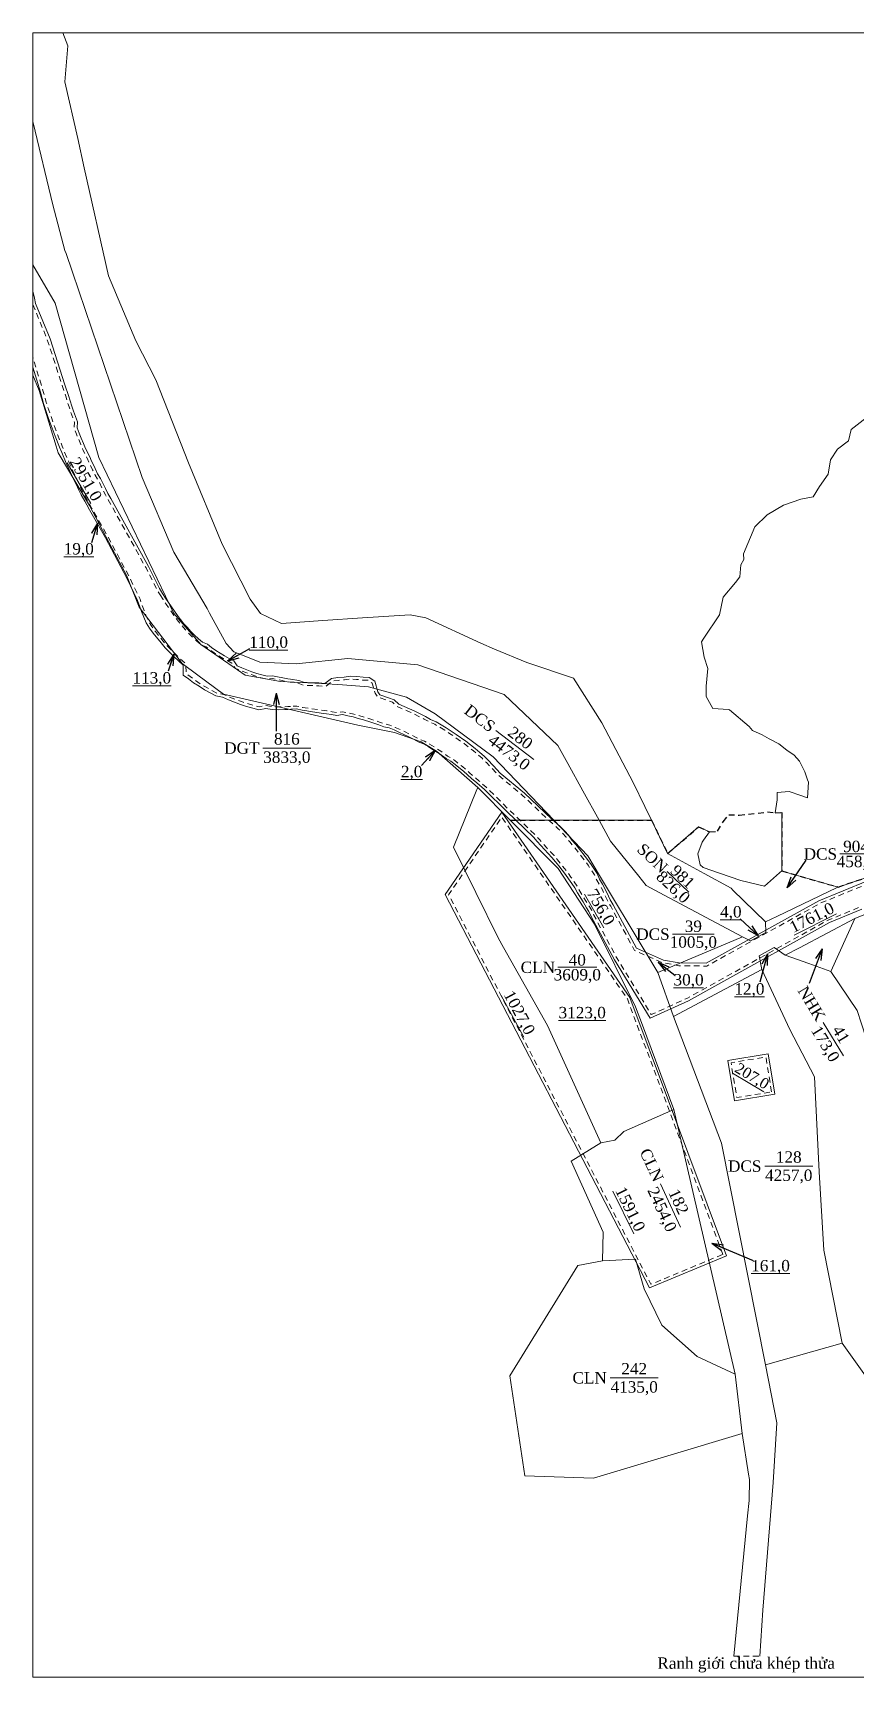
# Model space of a CAD drawing. Header units: metres. Extents: x 547028 to 547858, y 1841699 to 1842277.
# Drawn here: x 547028 to 547317, y 1841699 to 1842277 of the extents above; entities that cross this region are included whole.
import ezdxf
from ezdxf.enums import TextEntityAlignment as Align

# ---------------------------------------------------------------- set-up
doc = ezdxf.new("R2010")
doc.units = ezdxf.units.M
doc.header["$MEASUREMENT"] = 0
doc.linetypes.add('DGN Style 2', pattern=[3.355162, 2.013097, -1.342065])
for name, color, linetype, lineweight in [('Level 10', 7, 'Continuous', 0), ('Level 13', 7, 'Continuous', 0), ('Level 14', 7, 'Continuous', 0), ('Level 2', 7, 'Continuous', 0), ('Level 30', 7, 'Continuous', 0), ('Level 34', 7, 'Continuous', 0), ('Level 4', 7, 'Continuous', 0), ('Level 5', 7, 'Continuous', 0), ('Level 6', 7, 'Continuous', 0), ('Level 62', 7, 'Continuous', 0)]:
    doc.layers.add(name, color=color, linetype=linetype, lineweight=lineweight)
doc.styles.add('Style-STANDARD', font='STANDARD.shx')
doc.styles.add('Style-Times New Roman', font='times.ttf')
doc.dimstyles.get("Standard").update_dxf_attribs({"dimtxt": 0.18, "dimasz": 0.18, "dimexe": 0.18, "dimexo": 0.0625, "dimgap": 0.09, "dimtad": 0, "dimtih": 1, "dimtoh": 1, "dimdec": 4, "dimzin": 0, "dimdsep": 46, "dimtxsty": 'Standard', "dimcen": 0.09, "dimadec": 0, "dimazin": 0, "dimtfac": 1, "dimtdec": 4, "dimtofl": 0, "dimtmove": 0, "dimatfit": 3, "dimfxl": 1, "dimtolj": 1, "dimtzin": 0, "dimarcsym": 0})

# ---------------------------------------------------------------- blocks, each defined once
blk = doc.blocks.new('N_THUA_23')
at = {"layer": 'Level 13', "color": 1, "linetype": 'Continuous', "lineweight": 0}
blk.add_line((-1.846563, 0), (6.563437, 0), dxfattribs=at)
at = {"layer": 'Level 13', "color": 5, "linetype": 'Continuous', "lineweight": 0, "style": 'Style-Times New Roman'}
blk.add_text('128', height=2, dxfattribs=at).set_placement((2.358437, 1.6), align=Align.MIDDLE_CENTER)
at = {"layer": 'Level 2', "color": 3, "linetype": 'Continuous', "lineweight": 0, "style": 'Style-Times New Roman'}
blk.add_text('DCS', height=2, dxfattribs=at).set_placement((-2.446563, 0), align=Align.MIDDLE_RIGHT)
at = {"layer": 'Level 4', "color": 1, "linetype": 'Continuous', "lineweight": 0, "style": 'Style-Times New Roman'}
blk.add_text('4257,0', height=2, dxfattribs=at).set_placement((2.358437, -1.6), align=Align.MIDDLE_CENTER)
blk = doc.blocks.new('N_THUA_24')
at = {"layer": 'Level 13', "color": 1, "linetype": 'Continuous', "lineweight": 0}
blk.add_line((-2.047505, 0), (6.362495, 0), dxfattribs=at)
at = {"layer": 'Level 13', "color": 5, "linetype": 'Continuous', "lineweight": 0, "style": 'Style-Times New Roman'}
blk.add_text('242', height=2, dxfattribs=at).set_placement((2.157495, 1.6), align=Align.MIDDLE_CENTER)
at = {"layer": 'Level 2', "color": 3, "linetype": 'Continuous', "lineweight": 0, "style": 'Style-Times New Roman'}
blk.add_text('CLN', height=2, dxfattribs=at).set_placement((-2.647505, 0), align=Align.MIDDLE_RIGHT)
at = {"layer": 'Level 4', "color": 1, "linetype": 'Continuous', "lineweight": 0, "style": 'Style-Times New Roman'}
blk.add_text('4135,0', height=2, dxfattribs=at).set_placement((2.157495, -1.6), align=Align.MIDDLE_CENTER)
blk = doc.blocks.new('N_THUA_25')
at = {"layer": 'Level 13', "color": 1, "linetype": 'Continuous', "lineweight": 0}
blk.add_line((-2.047505, 0), (6.362495, 0), dxfattribs=at)
at = {"layer": 'Level 13', "color": 5, "linetype": 'Continuous', "lineweight": 0, "style": 'Style-Times New Roman'}
blk.add_text('182', height=2, dxfattribs=at).set_placement((2.157495, 1.6), align=Align.MIDDLE_CENTER)
at = {"layer": 'Level 2', "color": 3, "linetype": 'Continuous', "lineweight": 0, "style": 'Style-Times New Roman'}
blk.add_text('CLN', height=2, dxfattribs=at).set_placement((-2.647505, 0), align=Align.MIDDLE_RIGHT)
at = {"layer": 'Level 4', "color": 1, "linetype": 'Continuous', "lineweight": 0, "style": 'Style-Times New Roman'}
blk.add_text('2454,0', height=2, dxfattribs=at).set_placement((2.157495, -1.6), align=Align.MIDDLE_CENTER)
blk = doc.blocks.new('N_THUA_26')
at = {"layer": 'Level 13', "color": 1, "linetype": 'Continuous', "lineweight": 0}
blk.add_line((-2.429253, 0), (5.980747, 0), dxfattribs=at)
at = {"layer": 'Level 13', "color": 5, "linetype": 'Continuous', "lineweight": 0, "style": 'Style-Times New Roman'}
blk.add_text('40', height=2.459234, dxfattribs=at).set_placement((1.775747, 1.6), align=Align.MIDDLE_CENTER)
at = {"layer": 'Level 2', "color": 3, "linetype": 'Continuous', "lineweight": 0, "style": 'Style-Times New Roman'}
blk.add_text('CLN', height=2.459234, dxfattribs=at).set_placement((-3.029253, 0), align=Align.MIDDLE_RIGHT)
at = {"layer": 'Level 4', "color": 1, "linetype": 'Continuous', "lineweight": 0, "style": 'Style-Times New Roman'}
blk.add_text('3609,0', height=2.459234, dxfattribs=at).set_placement((1.775747, -1.6), align=Align.MIDDLE_CENTER)
blk = doc.blocks.new('N_THUA_27')
at = {"layer": 'Level 13', "color": 1, "linetype": 'Continuous', "lineweight": 0}
blk.add_line((-2.231984, 0), (6.178016, 0), dxfattribs=at)
at = {"layer": 'Level 13', "color": 5, "linetype": 'Continuous', "lineweight": 0, "style": 'Style-Times New Roman'}
blk.add_text('39', height=2.311764, dxfattribs=at).set_placement((1.973016, 1.6), align=Align.MIDDLE_CENTER)
at = {"layer": 'Level 2', "color": 3, "linetype": 'Continuous', "lineweight": 0, "style": 'Style-Times New Roman'}
blk.add_text('DCS', height=2.311764, dxfattribs=at).set_placement((-2.831984, 0), align=Align.MIDDLE_RIGHT)
at = {"layer": 'Level 4', "color": 1, "linetype": 'Continuous', "lineweight": 0, "style": 'Style-Times New Roman'}
blk.add_text('1005,0', height=2.311764, dxfattribs=at).set_placement((1.973016, -1.6), align=Align.MIDDLE_CENTER)
blk = doc.blocks.new('N_THUA_29')
at = {"layer": 'Level 13', "color": 1, "linetype": 'Continuous', "lineweight": 0}
blk.add_line((-0.680959, 0), (6.175041, 0), dxfattribs=at)
at = {"layer": 'Level 13', "color": 5, "linetype": 'Continuous', "lineweight": 0, "style": 'Style-Times New Roman'}
blk.add_text('904', height=2.417711, dxfattribs=at).set_placement((2.747041, 1.6), align=Align.MIDDLE_CENTER)
at = {"layer": 'Level 2', "color": 3, "linetype": 'Continuous', "lineweight": 0, "style": 'Style-Times New Roman'}
blk.add_text('DCS', height=2.417711, dxfattribs=at).set_placement((-1.280959, 0), align=Align.MIDDLE_RIGHT)
at = {"layer": 'Level 4', "color": 1, "linetype": 'Continuous', "lineweight": 0, "style": 'Style-Times New Roman'}
blk.add_text('458,0', height=2.417711, dxfattribs=at).set_placement((2.747041, -1.6), align=Align.MIDDLE_CENTER)
blk = doc.blocks.new('TerminatorOpen_0.5')
at = {"color": 0, "linetype": 'ByBlock', "lineweight": -2}
for q in [(-1, 0.25), (-1, 0), (-1, -0.25)]:
    blk.add_line((0, 0), q, dxfattribs=at)
blk = doc.blocks.new('N_THUA_68')
at = {"layer": 'Level 13', "color": 1, "linetype": 'Continuous', "lineweight": 0}
blk.add_line((-0.965157, -0.507024), (5.104312, 2.681437), dxfattribs=at)
at = {"layer": 'Level 13', "color": 5, "linetype": 'Continuous', "lineweight": 0, "style": 'Style-Times New Roman'}
blk.add_text('41', height=2, rotation=27.714193, dxfattribs=at).set_placement((1.325479, 2.503652), align=Align.MIDDLE_CENTER)
at = {"layer": 'Level 2', "color": 3, "linetype": 'Continuous', "lineweight": 0, "style": 'Style-Times New Roman'}
blk.add_text('NHK', height=2, rotation=27.714193, dxfattribs=at).set_placement((-1.496324, -0.786061), align=Align.MIDDLE_RIGHT)
at = {"layer": 'Level 4', "color": 1, "linetype": 'Continuous', "lineweight": 0, "style": 'Style-Times New Roman'}
blk.add_text('173,0', height=2, rotation=27.714193, dxfattribs=at).set_placement((2.813675, -0.329239), align=Align.MIDDLE_CENTER)
blk = doc.blocks.new('N_THUA_69')
at = {"layer": 'Level 13', "color": 1, "linetype": 'Continuous', "lineweight": 0}
blk.add_line((-1.84954, 0), (6.56046, 0), dxfattribs=at)
at = {"layer": 'Level 13', "color": 5, "linetype": 'Continuous', "lineweight": 0, "style": 'Style-Times New Roman'}
blk.add_text('280', height=2, dxfattribs=at).set_placement((2.35546, 1.6), align=Align.MIDDLE_CENTER)
at = {"layer": 'Level 2', "color": 3, "linetype": 'Continuous', "lineweight": 0, "style": 'Style-Times New Roman'}
blk.add_text('DCS', height=2, dxfattribs=at).set_placement((-2.44954, 0), align=Align.MIDDLE_RIGHT)
at = {"layer": 'Level 4', "color": 1, "linetype": 'Continuous', "lineweight": 0, "style": 'Style-Times New Roman'}
blk.add_text('4473,0', height=2, dxfattribs=at).set_placement((2.35546, -1.6), align=Align.MIDDLE_CENTER)
blk = doc.blocks.new('N_THUA_70')
at = {"layer": 'Level 13', "color": 1, "linetype": 'Continuous', "lineweight": 0}
blk.add_line((-1.803881, 0), (6.606119, 0), dxfattribs=at)
at = {"layer": 'Level 13', "color": 5, "linetype": 'Continuous', "lineweight": 0, "style": 'Style-Times New Roman'}
blk.add_text('816', height=2, dxfattribs=at).set_placement((2.401119, 1.6), align=Align.MIDDLE_CENTER)
at = {"layer": 'Level 2', "color": 3, "linetype": 'Continuous', "lineweight": 0, "style": 'Style-Times New Roman'}
blk.add_text('DGT', height=2, dxfattribs=at).set_placement((-2.403881, 0), align=Align.MIDDLE_RIGHT)
at = {"layer": 'Level 4', "color": 1, "linetype": 'Continuous', "lineweight": 0, "style": 'Style-Times New Roman'}
blk.add_text('3833,0', height=2, dxfattribs=at).set_placement((2.401119, -1.6), align=Align.MIDDLE_CENTER)
blk = doc.blocks.new('N_THUA_71')
at = {"layer": 'Level 13', "color": 1, "linetype": 'Continuous', "lineweight": 0}
blk.add_line((-0.738466, 0), (6.117534, 0), dxfattribs=at)
at = {"layer": 'Level 13', "color": 5, "linetype": 'Continuous', "lineweight": 0, "style": 'Style-Times New Roman'}
blk.add_text('981', height=2.605226, dxfattribs=at).set_placement((2.689534, 1.6), align=Align.MIDDLE_CENTER)
at = {"layer": 'Level 2', "color": 3, "linetype": 'Continuous', "lineweight": 0, "style": 'Style-Times New Roman'}
blk.add_text('SON', height=2.605226, dxfattribs=at).set_placement((-1.338466, 0), align=Align.MIDDLE_RIGHT)
at = {"layer": 'Level 4', "color": 1, "linetype": 'Continuous', "lineweight": 0, "style": 'Style-Times New Roman'}
blk.add_text('826,0', height=2.605226, dxfattribs=at).set_placement((2.689534, -1.6), align=Align.MIDDLE_CENTER)

msp = doc.modelspace()

# ---------------------------------------------------------------- linework, layer by layer
at = {"layer": 'Level 10', "color": 30, "lineweight": 0}
for p, q in [((547184.1286, 1842011.2602), (547195.33, 1842000)), ((547316.4, 1841965.48), (547357.65, 1841982.51)), ((547247.16, 1841946.57), (547276.98, 1841959.06)), ((547247.16, 1841946.57), (547252.65, 1841931.08)), ((547252.65, 1841931.08), (547283.74, 1841947.62)), ((547252.88, 1841898.45), (547274.34, 1841805.51)), ((547274.34, 1841805.51), (547276.89, 1841784.62))]:
    msp.add_line(p, q, dxfattribs=at)
at = {"layer": 'Level 10', "color": 7, "lineweight": 0}
for p, q in [((547210.69, 1842000), (547226.56, 1842000)), ((547308.02, 1841946.93), (547316.4, 1841965.48)), ((547285.03, 1841808.72), (547311.97, 1841816.38))]:
    msp.add_line(p, q, dxfattribs=at)
at = {"layer": 'Level 10', "color": 3, "lineweight": 0, "flags": 128}
for points in [[(547038.104746, 1842276.567519), (547039.89, 1842272.03), (547038.83, 1842259.42), (547043.3, 1842239.49), (547045.6, 1842229.22), (547054.12, 1842191.26), (547063.73, 1842168.42), (547070.81, 1842154.68), (547082.27, 1842125.56), (547094.09, 1842097.02), (547103.9, 1842077.65), (547107.52, 1842072.6), (547114.88, 1842069.08), (547129.484, 1842070.1451), (547143.4, 1842071.16), (547160.1758, 1842072.216), (547165.7064, 1842071.1137), (547184.94, 1842062.24), (547189.8533, 1842060.1668), (547201.15, 1842055.4), (547217.53, 1842049.98), (547227.53, 1842034.19), (547238.56, 1842013.31), (547242.65, 1842004.84), (547244.99, 1842000)], [(547027.544258, 1842245.48435), (547027.66, 1842245), (547034.51, 1842216.22), (547038.83, 1842200.15), (547039.1981, 1842199.0704), (547066.01, 1842120.44), (547077.14, 1842094.18), (547088.78, 1842074.36), (547089.6721, 1842072.7246), (547095.49, 1842062.06), (547098.21, 1842059.16), (547101.1669, 1842057.998), (547107.32, 1842055.58), (547120.11, 1842054.95), (547138.25, 1842056.79), (547162.87, 1842054.64), (547193.21, 1842044.14), (547212.02, 1842026.28), (547215.5202, 1842019.9537), (547220.8216, 1842010.3717), (547226.56, 1842000)], [(547226.56, 1842000), (547230.61, 1841992.67), (547240.479, 1841980.381), (547243.13, 1841977.08), (547247.6988, 1841974.6478), (547276.98, 1841959.06)], [(547250.64, 1841988.33), (547263.4381, 1841981.3169), (547272.94, 1841976.11), (547273.5533, 1841975.5109), (547284.99, 1841964.34)], [(547284.99, 1841964.34), (547285.11, 1841960.64), (547279.76, 1841957.69), (547276.98, 1841959.06)], [(547283.74, 1841947.62), (547282.83, 1841952.4), (547288.04, 1841955.33), (547291.92, 1841952.62)], [(547291.92, 1841952.62), (547300.2286, 1841949.6836), (547308.02, 1841946.93)], [(547283.74, 1841947.62), (547293.55, 1841926.52), (547302.21, 1841909.96), (547303.92, 1841876.56), (547305.53, 1841849.03), (547311.97, 1841816.38)], [(547308.02, 1841946.93), (547317.26, 1841933.26), (547323.37, 1841914.51), (547326.04, 1841894.15)], [(547311.97, 1841816.38), (547330.12, 1841790.9), (547331.26, 1841772.17), (547337.83, 1841757.27), (547343.92, 1841748.39), (547346.35, 1841747.35), (547351.12, 1841743.15), (547361.54, 1841739.19), (547368.69, 1841738.69), (547381.28, 1841743.89), (547395.73, 1841743.39), (547397.34, 1841741.25), (547401.34, 1841738.3), (547412.354525, 1841706.436822)]]:
    msp.add_lwpolyline(points, dxfattribs=at)
at = {"layer": 'Level 10', "color": 30, "lineweight": 0, "flags": 128}
for points in [[(547027.544258, 1842195.12738), (547035.35, 1842181.6), (547050.75, 1842127.38), (547077.06, 1842072.59), (547086.53, 1842061.73), (547099.4223, 1842052.8408), (547102.15, 1842050.96), (547114.53, 1842048.73), (547128.96, 1842048.09), (547136.3208, 1842047.5741), (547145.51, 1842046.93), (547158.87, 1842043.3), (547168.95, 1842037.43), (547189.35, 1842022.32), (547210.69, 1842000)], [(547027.544258, 1842156.37035), (547029.78, 1842150.97), (547035.7381, 1842131.4165), (547036.45, 1842129.08), (547039.6927, 1842123.6014), (547047.4, 1842110.58), (547055.4588, 1842095.441), (547060.41, 1842086.14), (547064.92, 1842074.9)], [(547064.92, 1842074.9), (547080.07, 1842055.03), (547085.5032, 1842051.0143), (547094.52, 1842044.35), (547141.72, 1842033.46), (547154.65, 1842030.9), (547164.03, 1842027.52), (547164.9298, 1842026.9835), (547169.38, 1842024.33), (547183.89, 1842011.5), (547184.1286, 1842011.2602)], [(547195.33, 1842000), (547212.12, 1841983.11), (547224.98, 1841963.48), (547239.41, 1841934.47), (547241.8182, 1841928.0303), (547252.88, 1841898.45)], [(547210.69, 1842000), (547222.59, 1841987.56), (547227.1034, 1841980.0303), (547230.6149, 1841974.1722), (547247.16, 1841946.57)], [(547284.99, 1841964.34), (547289.0071, 1841966.2599), (547310.2478, 1841976.4112), (547310.58, 1841976.57)], [(547291.92, 1841952.62), (547296.951, 1841955.2629), (547316.4, 1841965.48)], [(547252.65, 1841931.08), (547269.56, 1841886.58), (547285.03, 1841808.72)], [(547285.03, 1841808.72), (547289.08, 1841788.32), (547287.73, 1841767.39), (547284.1, 1841722.54), (547283.094877, 1841706.436822)], [(547276.89, 1841784.62), (547279.1216, 1841770.3093), (547279.41, 1841768.46), (547279.27, 1841761.06), (547278.7493, 1841755.7363), (547273.926973, 1841706.436822)]]:
    msp.add_lwpolyline(points, dxfattribs=at)
at = {"layer": 'Level 10', "color": 7, "lineweight": 0, "flags": 128}
for points in [[(547290.73, 1841982.2), (547290.75, 1842002.78), (547288.47, 1842002.61), (547289.12, 1842007.24), (547289.17, 1842009.73), (547293.33, 1842010.14), (547297.48, 1842008.7), (547299.85, 1842007.88), (547300.1, 1842013.35), (547299.81, 1842014.2), (547298.82, 1842017.05), (547297.03, 1842020.77), (547295.17, 1842022.89), (547292.52, 1842024.63), (547289.72, 1842026.84), (547286.28, 1842028.65), (547283.83, 1842029.99), (547280.51, 1842031.54), (547279.33, 1842032.97), (547272.34, 1842038.84), (547271.99, 1842038.87), (547266.58, 1842039.28), (547264.15, 1842043.51), (547264.15, 1842045.81), (547264.15, 1842047.1), (547264.77, 1842053.37), (547263.44, 1842057.26), (547262.59, 1842062.71), (547263.38, 1842063.99), (547268.89, 1842072.22), (547270.15, 1842078.36), (547274.45, 1842083.54), (547276.07, 1842085.54), (547276.36, 1842089.78), (547277.46, 1842091.57), (547277.35, 1842093.58), (547281.27, 1842103.09), (547285.66, 1842107.32), (547291.33, 1842110.74), (547297.44, 1842112.82), (547301.82, 1842113.67), (547304, 1842117.24), (547307.11, 1842121.57), (547307.91, 1842126.63), (547310.36, 1842130.34), (547314.19, 1842133.26), (547315.2, 1842137.3), (547320.45, 1842141.36)], [(547184.1286, 1842011.2602), (547183.81, 1842011.3), (547183.599, 1842010.7799), (547175.42, 1841990.62), (547191.03, 1841958.76), (547193.0001, 1841955.2762), (547208.47, 1841927.92), (547227.12, 1841886.68)], [(547195.33, 1842000), (547202.05, 1842000), (547210.69, 1842000)], [(547226.56, 1842000), (547232.77, 1842000), (547244.99, 1842000)], [(547244.99, 1842000), (547250.6237, 1841988.3636), (547250.6238, 1841988.3636), (547250.64, 1841988.33)], [(547250.64, 1841988.33), (547250.6589, 1841988.3462), (547261.51, 1841997.66), (547265.41, 1841995.97), (547263.2, 1841993), (547262.77, 1841992.27), (547261.29, 1841988.19), (547262.09, 1841984.36), (547263.1, 1841983.48), (547268.8921, 1841981.4514), (547276.32, 1841978.85), (547284.67, 1841976.9), (547289.9361, 1841981.5057), (547290.73, 1841982.2)], [(547310.58, 1841976.57), (547357.15, 1841992.29), (547395.7527, 1841994.8963), (547398.77, 1841995.1), (547405.8894, 1841995.3306), (547408.65, 1841995.42), (547423.34, 1841998.27)], [(547290.73, 1841982.2), (547293.3249, 1841981.464), (547310.58, 1841976.57)], [(547227.12, 1841886.68), (547232.07, 1841887.66), (547235.23, 1841890.71), (547252.88, 1841898.45)], [(547227.77, 1841845.32), (547227.95, 1841855.35), (547216.69, 1841880.31), (547227.12, 1841886.68)], [(547195.16, 1841804.9), (547219.14, 1841843.69), (547227.77, 1841845.32)], [(547227.77, 1841845.32), (547239.38, 1841845.86), (547242.42, 1841835.41), (547248.59, 1841822.63), (547261.07, 1841811.73), (547274.34, 1841805.51)], [(547195.16, 1841804.9), (547200.51, 1841769.79), (547224.6, 1841768.92), (547276.89, 1841784.62)]]:
    msp.add_lwpolyline(points, dxfattribs=at)
at = {"layer": 'Level 14', "color": 3, "linetype": 'DGN Style 2', "lineweight": 0, "flags": 128}
msp.add_lwpolyline([(547273.926973, 1841706.436822), (547283.094877, 1841706.436822)], dxfattribs=at)
at = {"layer": 'Level 30', "color": 5, "linetype": 'Continuous', "lineweight": 0, "flags": 128}
for points in [[(547027.544258, 1842185.75525), (547027.6958, 1842185.435), (547027.8036, 1842184.9328), (547028.0674, 1842183.4447), (547028.5059, 1842181.4873), (547033.5679, 1842169.1177), (547038.8388, 1842152.9973), (547040.1165, 1842149.2592), (547040.6072, 1842147.3656), (547041.2278, 1842145.5136), (547041.8669, 1842143.6678), (547043.2002, 1842139.9959), (547043.0838, 1842137.8574), (547043.7993, 1842136.0306), (547044.5331, 1842134.211), (547045.285, 1842132.3988), (547046.055, 1842130.5943), (547046.9562, 1842128.8479), (547047.7616, 1842127.0603), (547047.9078, 1842126.7409), (547049.4259, 1842123.5096), (547050.2846, 1842121.7469), (547051.311, 1842120.0688), (547053.0387, 1842116.5503), (547053.9257, 1842114.768), (547054.9062, 1842113.0243), (547068.2173, 1842089.093), (547072.0904, 1842081.4088), (547073.139, 1842079.7015), (547074.1666, 1842078.0408), (547075.1873, 1842076.4953), (547076.2567, 1842074.9881), (547077.2905, 1842073.4635), (547078.3588, 1842071.9634), (547079.4606, 1842070.4872), (547080.6268, 1842069.0611), (547081.84, 1842067.6747), (547083.0986, 1842066.3294), (547084.367, 1842065.0602), (547085.7469, 1842063.7685), (547087.1336, 1842062.5556), (547088.9326, 1842061.8613), (547090.3811, 1842060.7557), (547091.8656, 1842059.6989), (547093.3845, 1842058.6922), (547094.9361, 1842057.7367), (547096.5187, 1842056.8335), (547098.1305, 1842055.9834), (547099.3373, 1842054.2577), (547101.0334, 1842053.503), (547102.7537, 1842052.8053), (547104.4963, 1842052.1653), (547106.2593, 1842051.5838), (547108.0406, 1842051.0613), (547109.8384, 1842050.5985), (547111.7681, 1842050.7693), (547113.5735, 1842050.4308), (547115.373, 1842050.0339), (547117.1888, 1842049.6966), (547118.1021, 1842049.5506), (547121.0759, 1842049.1156), (547123.0235, 1842048.4175), (547123.9924, 1842048.3902), (547128.081, 1842048.2476), (547130.1605, 1842048.0879), (547132.5235, 1842049.8275), (547134.7292, 1842050.1286), (547136.9407, 1842050.3173), (547139.2142, 1842050.6865), (547141.3907, 1842050.4867), (547143.5773, 1842050.2784), (547145.8028, 1842050.1626), (547147.6924, 1842048.8377), (547148.7872, 1842045.0944), (547149.503, 1842044.0752), (547152.523, 1842043.0385), (547154.4832, 1842042.3097), (547156.1273, 1842040.8007), (547158.042, 1842040.0003), (547159.9404, 1842039.1617), (547161.8216, 1842038.2854), (547163.6848, 1842037.3716), (547165.5295, 1842036.4207), (547167.3547, 1842035.4331), (547169.2832, 1842034.6216), (547171.0717, 1842033.5593), (547172.8386, 1842032.4614), (547174.5833, 1842031.3285), (547176.3049, 1842030.1608), (547179.7171, 1842027.7776), (547181.3667, 1842026.508), (547182.9905, 1842025.2057), (547184.588, 1842023.8711), (547186.1585, 1842022.5049), (547187.6442, 1842021.0457), (547189.0783, 1842019.5365), (547189.4318, 1842019.1551), (547189.4318, 1842019.155), (547191.8028, 1842016.5727), (547200.3469, 1842009.5138), (547209.7884, 1842000.5123), (547210.926, 1841999.5268), (547212.8813, 1841997.7805), (547214.3757, 1841996.3062), (547215.7986, 1841994.763), (547217.0249, 1841993.0482), (547218.3821, 1841991.4527), (547219.7071, 1841989.8304), (547221.634, 1841987.3469), (547223.4838, 1841984.809), (547224.6749, 1841983.086), (547225.8313, 1841981.3395), (547226.6545, 1841979.3855), (547227.7364, 1841977.6002), (547228.7328, 1841975.7654), (547229.8626, 1841973.4123), (547230.4927, 1841972.0484), (547231.5093, 1841970.3239), (547239.7194, 1841955.0724), (547249.1515, 1841950.9292), (547254.6567, 1841949.9451), (547264.1506, 1841949.8051), (547303.8049, 1841971.7733), (547320.8921, 1841978.742)], [(547027.544258, 1842159.184448), (547030.2197, 1842150.3542), (547031.3085, 1842146.4542), (547033.0968, 1842141.1547), (547033.9635, 1842138.72), (547035.3872, 1842134.8871), (547036.8974, 1842131.0874), (547037.681, 1842129.199), (547039.273, 1842125.4323), (547040.2654, 1842123.235), (547041.8486, 1842119.8651), (547042.7441, 1842118.0268), (547043.5426, 1842116.1393), (547044.5006, 1842114.3313), (547045.7549, 1842112.1021), (547046.4997, 1842110.7994), (547047.4045, 1842109.0153), (547053.0155, 1842099.1717), (547060.5825, 1842085.0128), (547064.2878, 1842077.2388), (547064.9658, 1842075.3335), (547065.6754, 1842073.3782), (547066.495, 1842071.338), (547067.3873, 1842069.3177), (547068.5599, 1842067.4628), (547069.833, 1842065.6751), (547072.6112, 1842062.28), (547074.0548, 1842060.6302), (547075.5526, 1842059.0294), (547077.1029, 1842057.4794), (547078.7039, 1842055.982), (547080.354, 1842054.5387), (547080.3779, 1842051.0331), (547082.192, 1842049.6484), (547084.0512, 1842048.3249), (547085.9536, 1842047.0641), (547087.8968, 1842045.8674), (547089.8789, 1842044.7361), (547091.8976, 1842043.6715), (547094.233, 1842043.282), (547096.2978, 1842042.3634), (547098.3919, 1842041.514), (547100.5133, 1842040.7349), (547102.6594, 1842040.027), (547104.8279, 1842039.391), (547107.0164, 1842038.8276), (547109.42, 1842039.3019), (547111.6089, 1842038.8915), (547113.8508, 1842038.8517), (547116.0828, 1842038.8877), (547117.1943, 1842038.934), (547118.2034, 1842038.9982), (547120.2217, 1842039.1267), (547122.1915, 1842038.6882), (547123.151, 1842038.5507), (547125.13, 1842038.2668), (547128.8419, 1842037.6747), (547130.6996, 1842037.4205), (547132.5518, 1842037.1293), (547134.3978, 1842036.8011), (547136.3833, 1842037.1368), (547138.2287, 1842036.732), (547140.0657, 1842036.2903), (547141.8934, 1842035.812), (547143.7112, 1842035.2972), (547146.3696, 1842034.4728), (547149.0978, 1842033.5362), (547150.8687, 1842032.8778), (547152.7387, 1842032.4616), (547154.4874, 1842031.7305), (547156.4082, 1842030.8795), (547157.939, 1842030.1644), (547159.6407, 1842029.3299), (547161.3253, 1842028.4614), (547162.9922, 1842027.5595), (547164.8038, 1842026.9052), (547166.4389, 1842025.934), (547168.0542, 1842024.9303), (547170.3648, 1842023.4149), (547172.7754, 1842021.7283), (547174.4574, 1842020.8005), (547175.9685, 1842019.6375), (547177.875, 1842018.0996), (547178.9194, 1842017.222), (547180.358, 1842015.9705), (547181.7634, 1842014.6819), (547183.593, 1842013.1451), (547186.2427, 1842010.8497), (547194.1136, 1842003.0978), (547203.4937, 1841994.0332), (547204.8317, 1841992.5722), (547207.3796, 1841989.7248), (547209.9705, 1841986.9248), (547211.2067, 1841985.4716), (547212.4135, 1841983.994), (547213.5905, 1841982.4926), (547214.7373, 1841980.9679), (547215.8533, 1841979.4206), (547216.9382, 1841977.8512), (547217.9915, 1841976.2605), (547218.9092, 1841974.5849), (547220.9013, 1841971.3346), (547222.1748, 1841969.3131), (547222.9562, 1841968.0299), (547223.8216, 1841966.2247), (547232.0146, 1841950.9641), (547244.5177, 1841930.4873), (547258.0225, 1841936.6397), (547268.2862, 1841942.3345), (547307.5124, 1841964.0513), (547318.9034, 1841968.745)], [(547271.374, 1841847.0001), (547237.3908, 1841937.7782), (547192.3461, 1842002.8608), (547172.5073, 1841973.948), (547244.3037, 1841835.7479), (547271.374, 1841847.0001)], [(547288.3316, 1841903.8079), (547285.9937, 1841918.0168), (547271.7848, 1841915.6789), (547274.1226, 1841901.47), (547288.3316, 1841903.8079)]]:
    msp.add_lwpolyline(points, dxfattribs=at)
at = {"layer": 'Level 34', "color": 2, "linetype": 'DGN Style 2', "lineweight": 30}
for p, q in [((547195.33, 1842000), (547210.69, 1842000)), ((547210.69, 1842000), (547226.56, 1842000)), ((547226.56, 1842000), (547244.99, 1842000)), ((547244.99, 1842000), (547250.64, 1841988.33)), ((547270.17, 1841999.48), (547272.13, 1842001.98)), ((547272.13, 1842001.98), (547275.75, 1842001.78)), ((547275.75, 1842001.78), (547285.72, 1842002.95)), ((547285.72, 1842002.95), (547288.47, 1842002.61)), ((547288.47, 1842002.61), (547290.75, 1842002.78)), ((547290.75, 1842002.78), (547290.73, 1841982.2)), ((547250.64, 1841988.33), (547261.51, 1841997.66)), ((547261.51, 1841997.66), (547265.41, 1841995.97)), ((547265.41, 1841995.97), (547268.2, 1841996.19)), ((547268.2, 1841996.19), (547270.17, 1841999.48)), ((547310.58, 1841976.57), (547357.15, 1841992.29)), ((547290.73, 1841982.2), (547310.58, 1841976.57))]:
    msp.add_line(p, q, dxfattribs=at)
at = {"layer": 'Level 6', "color": 2, "linetype": 'DGN Style 2', "lineweight": 0, "flags": 128}
for points in [[(547027.5439, 1842181.207034), (547027.548498, 1842181.186508), (547032.628677, 1842168.772486), (547037.890391, 1842152.680179), (547039.157985, 1842148.971645), (547039.64793, 1842147.080962), (547040.281207, 1842145.191132), (547040.924391, 1842143.333535), (547042.190585, 1842139.846445), (547042.073475, 1842137.694911), (547042.87, 1842135.66124), (547043.607538, 1842133.83237), (547044.363269, 1842132.010937), (547045.149582, 1842130.168207), (547046.055371, 1842128.412916), (547046.851089, 1842126.646804), (547047.000597, 1842126.320177), (547048.52381, 1842123.077994), (547049.406555, 1842121.265937), (547050.433774, 1842119.586497), (547052.142252, 1842116.107143), (547053.041684, 1842114.299862), (547054.033417, 1842112.536186), (547067.333488, 1842088.624715), (547071.216313, 1842080.921219), (547072.269984, 1842079.205647)], [(547118.139907, 1842039.996182), (547117.141738, 1842039.932678), (547116.053922, 1842039.887364), (547113.851612, 1842039.851843), (547111.710628, 1842039.889852), (547109.41517, 1842040.32023), (547107.045694, 1842039.852664), (547105.093345, 1842040.35527), (547102.956827, 1842040.98189), (547100.84239, 1842041.679346), (547098.752308, 1842042.446944), (547096.689082, 1842043.283821), (547094.523122, 1842044.247426), (547092.221311, 1842044.631324), (547090.360122, 1842045.612857), (547088.406981, 1842046.727629), (547086.492155, 1842047.906855), (547084.61754, 1842049.149241), (547082.785503, 1842050.453404), (547081.374533, 1842051.530396), (547081.35091, 1842054.995282), (547079.37481, 1842056.723726), (547077.798153, 1842058.198358), (547076.271423, 1842059.724793), (547074.796396, 1842061.301254), (547073.374651, 1842062.926077), (547070.628127, 1842066.282468), (547069.390442, 1842068.020437), (547068.272134, 1842069.789454), (547067.416603, 1842071.726505), (547066.609636, 1842073.735258), (547065.906879, 1842075.671701), (547065.212663, 1842077.62257), (547061.475301, 1842085.463838), (547053.891023, 1842099.655068), (547048.28534, 1842109.48934), (547047.380247, 1842111.274019), (547046.624731, 1842112.595462), (547045.378307, 1842114.810664), (547044.446611, 1842116.569022), (547043.654733, 1842118.440868), (547042.750693, 1842120.296699), (547041.173676, 1842123.653438), (547040.189369, 1842125.832819), (547038.603383, 1842129.585292), (547037.823916, 1842131.463729), (547036.320676, 1842135.245919), (547034.903299, 1842139.061796), (547034.041663, 1842141.482271), (547032.264515, 1842146.748724), (547031.179918, 1842150.633666), (547027.5439, 1842162.634279)], [(547072.270123, 1842079.205421), (547072.287825, 1842079.176616), (547073.32401, 1842077.502042), (547074.362066, 1842075.930262), (547075.434993, 1842074.418092), (547076.469282, 1842072.89277), (547077.550726, 1842071.374213), (547078.672458, 1842069.871308), (547079.863253, 1842068.415132), (547081.098397, 1842067.003655), (547082.379617, 1842065.634177), (547083.671447, 1842064.341532), (547085.075833, 1842063.026912), (547086.608445, 1842061.686387), (547088.439356, 1842060.979772), (547089.787598, 1842059.950696), (547091.299242, 1842058.874572), (547092.84594, 1842057.849448), (547094.425943, 1842056.876457), (547096.037477, 1842055.956744), (547097.449785, 1842055.21186), (547098.676987, 1842053.456986), (547100.642107, 1842052.582583), (547102.393307, 1842051.872351), (547104.167214, 1842051.220852), (547105.961866, 1842050.628913), (547107.775144, 1842050.097033), (547109.755457, 1842049.587249), (547111.719131, 1842049.761056), (547113.373616, 1842049.450852), (547115.173935, 1842049.053771), (547117.018528, 1842048.711123), (547117.950797, 1842048.56209), (547120.832421, 1842048.140574), (547122.836067, 1842047.422384), (547123.960889, 1842047.390691), (547128.025262, 1842047.248936), (547130.454252, 1842047.062396), (547132.911185, 1842048.871148), (547134.839407, 1842049.13437), (547137.063532, 1842049.324147), (547139.249194, 1842049.679083), (547141.297576, 1842049.491044), (547143.503868, 1842049.280868), (547145.463934, 1842049.178879), (547146.831078, 1842048.220301), (547147.873824, 1842044.654983), (547148.871251, 1842043.234786), (547152.18636, 1842042.096782), (547153.951227, 1842041.440606), (547155.580089, 1842039.945592), (547157.647081, 1842039.081529), (547159.527195, 1842038.251007), (547161.39026, 1842037.383155), (547163.235493, 1842036.478167), (547165.062415, 1842035.536431), (547166.921795, 1842034.530336), (547168.831801, 1842033.726618), (547170.552421, 1842032.704636), (547172.302358, 1842031.617277), (547174.030282, 1842030.49527), (547175.737909, 1842029.337047), (547179.125525, 1842026.971018), (547180.748856, 1842025.721636), (547182.357045, 1842024.431856), (547183.939204, 1842023.110072), (547185.479358, 1842021.770271), (547186.931173, 1842020.344351), (547188.349104, 1842018.852167), (547188.686974, 1842018.487631), (547191.112781, 1842015.845639), (547199.682581, 1842008.765506), (547209.115612, 1841999.772081), (547210.265516, 1841998.775922), (547212.196666, 1841997.05119), (547213.656555, 1841995.610937), (547215.021318, 1841994.13079), (547216.235953, 1841992.432301), (547217.613922, 1841990.812385), (547218.924687, 1841989.207515), (547220.83472, 1841986.745754), (547222.668321, 1841984.230079), (547223.846629, 1841982.525583), (547224.945979, 1841980.865245), (547225.761354, 1841978.929818), (547226.868915, 1841977.102174), (547227.842118, 1841975.310089), (547228.957909, 1841972.986167), (547229.605859, 1841971.58363), (547230.637981, 1841969.832799), (547239.002047, 1841954.295284), (547248.85833, 1841949.965755), (547254.560714, 1841948.946407), (547264.402195, 1841948.801281), (547304.237537, 1841970.869777), (547321.282499, 1841977.821251), (547331.899214, 1841982.496436), (547334.492009, 1841983.738394), (547335.557895, 1841984.240291), (547337.417947, 1841985.087608), (547339.31826, 1841985.816736), (547341.258016, 1841986.50404), (547343.246964, 1841987.173045), (547345.169088, 1841987.939513), (547347.112687, 1841988.524767), (547349.099509, 1841989.088603), (547351.095157, 1841989.620584), (547353.099646, 1841990.120763), (547354.785776, 1841990.515162), (547357.13013, 1841991.024135), (547359.155024, 1841991.427288), (547361.186662, 1841991.798111), (547363.224074, 1841992.136291), (547365.281096, 1841992.444085), (547367.320777, 1841992.776804), (547369.358602, 1841993.01525), (547371.400746, 1841993.221268), (547373.436554, 1841993.337589), (547375.491663, 1841993.365603), (547377.557548, 1841993.366625), (547379.552731, 1841993.565442), (547388.878604, 1841993.629583), (547397.585484, 1841993.585448), (547400.16782, 1841993.842834), (547401.639005, 1841993.998554), (547403.548602, 1841994.405236), (547405.427803, 1841994.569333), (547407.372557, 1841994.763618), (547409.314919, 1841994.983922), (547411.254256, 1841995.230102), (547413.254969, 1841995.51128), (547415.146097, 1841996.062821), (547417.006083, 1841996.374895), (547418.926113, 1841996.723579), (547420.841368, 1841997.09773), (547422.751423, 1841997.497361), (547424.659291, 1841997.923192), (547428.44415, 1841998.847745), (547430.302252, 1841999.341361), (547432.216174, 1841999.746417), (547434.118565, 1842000.306358), (547437.829798, 1842001.435004), (547440.16053, 1842002.11485), (547443.543755, 1842003.137062), (547466.943821, 1842011.575865), (547480.409636, 1842017.242993), (547497.562721, 1842024.336723), (547519.323202, 1842032.431224), (547537.067997, 1842040.202459), (547537.373954, 1842040.338395), (547538.919948, 1842041.01851), (547540.771286, 1842041.811657), (547542.64863, 1842042.541989), (547544.543766, 1842043.261853), (547546.444544, 1842043.966564), (547548.453119, 1842044.692863), (547550.218452, 1842045.788401), (547552.036314, 1842046.413085), (547553.962139, 1842047.057749), (547555.893008, 1842047.686962), (547557.829007, 1842048.300653), (547559.770215, 1842048.899167), (547561.146389, 1842049.313023), (547563.665778, 1842050.048925), (547565.617882, 1842050.599748), (547569.543708, 1842051.656732), (547571.50844, 1842052.160599), (547573.480144, 1842052.646876), (547575.453815, 1842053.11939), (547579.418713, 1842054.018636), (547581.395784, 1842054.442075), (547583.376293, 1842054.820949), (547585.876094, 1842055.239786), (547587.354639, 1842055.479041)], [(547317.779344, 1841969.363396), (547307.078305, 1841964.953997), (547267.801437, 1841943.209146), (547257.571922, 1841937.533313), (547244.909433, 1841931.764646), (547232.882533, 1841951.461555), (547224.713461, 1841966.677586), (547223.836316, 1841968.507286), (547223.024951, 1841969.839694), (547221.750684, 1841971.862411), (547219.774553, 1841975.086657), (547218.84843, 1841976.777635), (547217.766466, 1841978.411624), (547216.6702, 1841979.997466), (547215.542494, 1841981.560996), (547214.383666, 1841983.101688), (547213.194331, 1841984.618822), (547211.974874, 1841986.111919), (547210.71866, 1841987.588647), (547208.119248, 1841990.397845), (547205.573065, 1841993.243327), (547204.210556, 1841994.731089), (547194.811921, 1842003.813601), (547186.921626, 1842011.584602), (547184.242009, 1842013.905919), (547182.423207, 1842015.433649), (547181.024191, 1842016.716395), (547179.56928, 1842017.982085), (547178.510651, 1842018.871642), (547176.587463, 1842020.423003), (547175.007019, 1842021.639373), (547173.305035, 1842022.578196), (547170.925774, 1842024.242869), (547168.592381, 1842025.773218), (547166.958181, 1842026.788662), (547165.232822, 1842027.813473), (547163.402267, 1842028.474619), (547161.792402, 1842029.345659), (547160.090014, 1842030.22333), (547158.370807, 1842031.066415), (547156.822395, 1842031.789743), (547154.882842, 1842032.649051), (547153.042563, 1842033.418439), (547151.152897, 1842033.839016), (547149.434446, 1842034.477916), (547146.680119, 1842035.423486), (547143.995583, 1842036.255991), (547142.156253, 1842036.776888), (547140.309201, 1842037.260252), (547138.452745, 1842037.70663), (547136.407972, 1842038.155164), (547134.402093, 1842037.816018), (547132.716994, 1842038.115612), (547130.845056, 1842038.409915), (547128.988466, 1842038.663963), (547125.279772, 1842039.255552), (547123.292929, 1842039.540577), (547122.371338, 1842039.672644), (547120.300133, 1842040.133718), (547118.139861, 1842039.996179)]]:
    msp.add_lwpolyline(points, dxfattribs=at)
for points in [[(547270.099188, 1841847.553153), (547236.497829, 1841937.311254), (547192.349658, 1842001.098509), (547173.671198, 1841973.876772), (547244.767777, 1841837.02375), (547270.099188, 1841847.553153)], [(547287.182513, 1841904.632279), (547285.169322, 1841916.867713), (547272.93388, 1841914.854521), (547274.946985, 1841902.619087), (547287.182513, 1841904.632279)]]:
    msp.add_lwpolyline(points, close=True, dxfattribs=at)
at = {"layer": 'Level 62', "color": 7, "linetype": 'Continuous', "lineweight": 0, "flags": 128}
msp.add_lwpolyline([(547857.544258, 1842276.567519), (547857.544258, 1841699.067519), (547027.544258, 1841699.067519), (547027.544258, 1842276.567519), (547857.544258, 1842276.567519)], dxfattribs=at)

# ---------------------------------------------------------------- block references
at = {"layer": 'Level 2', "color": 3, "linetype": 'Continuous', "lineweight": 0}
for name, p, xscale, yscale, zscale, rotation in [('N_THUA_69', (547193.201118, 1842029.294348), 2, 2, 2, 322.513521), ('N_THUA_71', (547251.255113, 1841981.214253), 1.535375, 1.535375, 1.535375, 317.106671), ('N_THUA_68', (547306.436488, 1841927.167919), 2, 2, 2, 273.61057), ('N_THUA_25', (547249.811312, 1841868.640712), 2, 2, 2, 294.825383)]:
    msp.add_blockref(name, p, dxfattribs=dict(at, xscale=xscale, yscale=yscale, zscale=zscale, rotation=rotation))
for name, p, xscale, yscale, zscale in [('N_THUA_70', (547112.008707, 1842025.388895), 2, 2, 2), ('N_THUA_29', (547312.319054, 1841988.185952), 1.654457, 1.654457, 1.654457), ('N_THUA_27', (547256.260619, 1841960.027437), 1.73028, 1.73028, 1.73028), ('N_THUA_26', (547216.002084, 1841948.3701), 1.626523, 1.626523, 1.626523), ('N_THUA_23', (547288.504376, 1841878.546867), 2, 2, 2), ('N_THUA_24', (547234.575572, 1841804.184904), 2, 2, 2)]:
    msp.add_blockref(name, p, dxfattribs=dict(at, xscale=xscale, yscale=yscale, zscale=zscale))
at = {"layer": 'Level 5', "color": 3, "linetype": 'Continuous', "lineweight": 0, "xscale": 4, "yscale": 4, "zscale": 4}
for p, rotation in [((547050.312898, 1842104.382123), 72.37208), ((547077.106595, 1842058.334298), 70.886198), ((547168.921823, 1842024.492803), 48.01842), ((547247.293452, 1841950.165006), 142.594319)]:
    msp.add_blockref('TerminatorOpen_0.5', p, dxfattribs=dict(at, rotation=rotation))

# ---------------------------------------------------------------- texts
at = {"layer": 'Level 14', "color": 7, "linetype": 'Continuous', "lineweight": 0, "style": 'Style-Times New Roman'}
msp.add_text('Ranh giới chưa khép thửa', height=4, dxfattribs=at).set_placement((547247.032519, 1841701.995367))
at = {"layer": 'Level 5', "color": 5, "linetype": 'Continuous', "lineweight": 0, "style": 'Style-Times New Roman'}
for s, height, rotation, p in [('%%u2951,0%%U', 4, 300.207815, (547046.196586, 1842119.842602)), ('%%u756,0%%U', 4, 300.217912, (547227.221293, 1841969.564392)), ('%%u1761,0%%U', 4, 26.653163, (547301.308058, 1841965.88286)), ('%%u1027,0%%U', 4, 298.359429, (547198.600935, 1841932.46739)), ('%%u207,0%%U', 3.766819, 329.285839, (547280.343728, 1841910.224903)), ('%%u1591,0%%U', 4, 296.179956, (547237.557739, 1841863.479999))]:
    msp.add_text(s, height=height, rotation=rotation, dxfattribs=at).set_placement(p, align=Align.MIDDLE_CENTER)
for s, p in [('%%u19,0%%U', (547043.676096, 1842095.37476)), ('%%u110,0%%U', (547110.412253, 1842062.579797)), ('%%u113,0%%U', (547069.350536, 1842050.038593)), ('%%u2,0%%U', (547160.66432, 1842017.136479)), ('%%u4,0%%U', (547272.858506, 1841967.869112)), ('%%u30,0%%U', (547258.008325, 1841944.004682)), ('%%u12,0%%U', (547279.390656, 1841940.781631)), ('%%u3123,0%%U', (547220.625049, 1841932.467223)), ('%%u161,0%%U', (547286.814704, 1841843.583333))]:
    msp.add_text(s, height=4, dxfattribs=at).set_placement(p, align=Align.MIDDLE_CENTER)

# ---------------------------------------------------------------- leaders
at = {"layer": 'Level 5', "color": 3, "linetype": 'Continuous', "lineweight": 0}
for points, override in [([(547050.312898, 1842104.382123), (547048.10579, 1842097.436183)], {"dimtxt": 4, "dimasz": 4, "dimgap": 2, "dimtad": 1, "dimtxsty": 'Style-Times New Roman', "dimldrblk": 'TerminatorOpen_0.5'}), ([(547077.106595, 1842058.334298), (547075.044009, 1842052.382541)], {"dimtxt": 4, "dimasz": 4, "dimgap": 2, "dimtad": 1, "dimtxsty": 'Style-Times New Roman', "dimldrblk": 'TerminatorOpen_0.5'}), ([(547096.091293, 1842056.00133), (547103.757239, 1842060.301733)], {"dimtxt": 4, "dimasz": 4, "dimgap": 2, "dimtad": 1, "dimtxsty": 'Style-Times New Roman', "dimldrblk": 'TerminatorOpen_0.5'}), ([(547113.0999, 1842044.683227), (547113.0999, 1842031.302524)], {"dimtxt": 4, "dimasz": 4, "dimgap": 2, "dimtad": 1, "dimtxsty": 'Style-Times New Roman', "dimldrblk": 'TerminatorOpen_0.5'}), ([(547168.921823, 1842024.492803), (547164.19401, 1842019.238639)], {"dimtxt": 4, "dimasz": 4, "dimgap": 2, "dimtad": 1, "dimtxsty": 'Style-Times New Roman', "dimldrblk": 'TerminatorOpen_0.5'}), ([(547292.659261, 1841976.305137), (547299.31163, 1841985.988848)], {"dimtxt": 4, "dimasz": 4, "dimgap": 2, "dimtad": 1, "dimtxsty": 'Style-STANDARD', "dimldrblk": 'TerminatorOpen_0.5'}), ([(547282.585781, 1841959.479985), (547276.103366, 1841965.39734)], {"dimtxt": 4, "dimasz": 4, "dimgap": 2, "dimtad": 1, "dimtxsty": 'Style-Times New Roman', "dimldrblk": 'TerminatorOpen_0.5'}), ([(547304.997054, 1841954.815796), (547300.364828, 1841942.699411)], {"dimtxt": 4, "dimasz": 4, "dimgap": 2, "dimtad": 1, "dimtxsty": 'Style-Times New Roman', "dimldrblk": 'TerminatorOpen_0.5'}), ([(547247.293452, 1841950.165006), (547253.2062, 1841945.64344)], {"dimtxt": 4, "dimasz": 4, "dimgap": 2, "dimtad": 1, "dimtxsty": 'Style-Times New Roman', "dimldrblk": 'TerminatorOpen_0.5'}), ([(547285.763396, 1841953.11036), (547283.057479, 1841943.177658)], {"dimtxt": 4, "dimasz": 4, "dimgap": 2, "dimtad": 1, "dimtxsty": 'Style-Times New Roman', "dimldrblk": 'TerminatorOpen_0.5'}), ([(547266.196256, 1841851.514056), (547280.69452, 1841845.433287)], {"dimtxt": 4, "dimasz": 4, "dimgap": 2, "dimtad": 1, "dimtxsty": 'Style-Times New Roman', "dimldrblk": 'TerminatorOpen_0.5'})]:
    msp.add_leader(points, dimstyle='Standard', override=override, dxfattribs=at)

doc.saveas('drawing.dxf')
